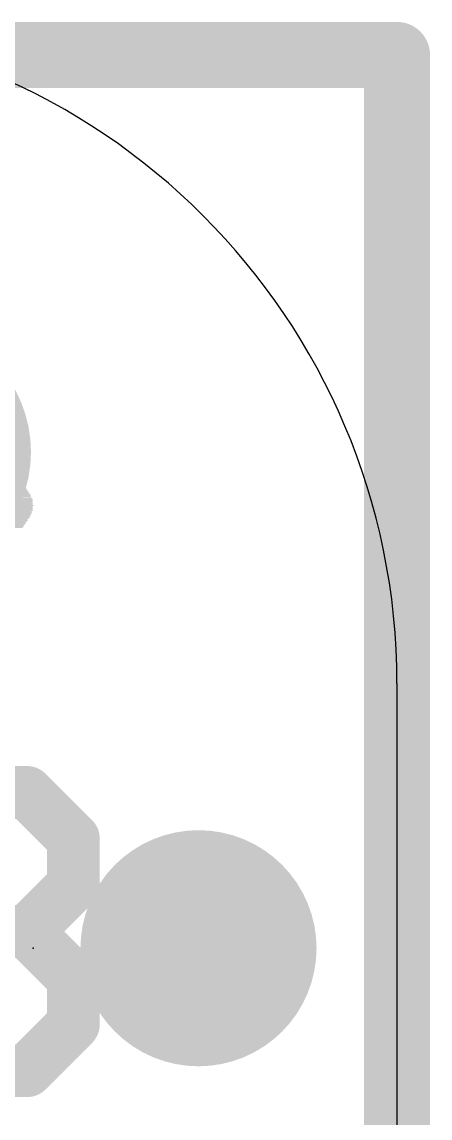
# Model space of a CAD drawing. Extents: x -0.1 to 11.6, y -0.1 to 17.8.
# Drawn here: x 9.99 to 11.557, y 13.572 to 17.78 of the extents above; entities that cross this region are included whole.
import ezdxf

# ---------------------------------------------------------------- set-up
doc = ezdxf.new("R2010")
doc.units = 0
for name, color, linetype in [('1', 12, 'CONTINUOUS'), ('16', 5, 'CONTINUOUS'), ('18', 110, 'CONTINUOUS'), ('20', 53, 'CONTINUOUS'), ('21', 40, 'CONTINUOUS'), ('22', 6, 'CONTINUOUS'), ('24', 53, 'CONTINUOUS')]:
    doc.layers.add(name, color=color, linetype=linetype)

# ---------------------------------------------------------------- blocks, each defined once
blk = doc.blocks.new('PIE')
at = {"const_width": 0.5}
blk.add_lwpolyline([(0, -0.25, 1), (0, 0.25, 1), (0, -0.25)], format="xyb", dxfattribs=at)
blk = doc.blocks.new('RECT')
blk.add_solid([(-0.5, -0.5), (0.5, -0.5), (-0.5, 0.5), (0.5, 0.5)])
blk = doc.blocks.new('ROUNDV')
at = {"const_width": 0.5}
blk.add_lwpolyline([(0, -0.25, 1), (0, 0.25, 1), (0, -0.25)], format="xyb", dxfattribs=at)

msp = doc.modelspace()

# ---------------------------------------------------------------- linework, layer by layer
at = {"layer": '1', "const_width": 0.254}
for points in [[(0, 17.653), (11.43, 17.653)], [(11.43, 17.653), (11.43, 0)]]:
    msp.add_lwpolyline(points, dxfattribs=at)
at = {"layer": '1', "const_width": 0.127}
for points in [[(11.4935, 17.653, 1), (11.3665, 17.653)], [(11.43, 17.5895, 1), (11.43, 17.7165)]]:
    msp.add_lwpolyline(points, format="xyb", dxfattribs=at)
at = {"layer": '16', "const_width": 0.254}
for points in [[(0, 17.653), (11.43, 17.653)], [(11.43, 17.653), (11.43, 0)]]:
    msp.add_lwpolyline(points, dxfattribs=at)
at = {"layer": '16', "const_width": 0.127}
for points in [[(11.4935, 17.653, 1), (11.3665, 17.653)], [(11.43, 17.5895, 1), (11.43, 17.7165)]]:
    msp.add_lwpolyline(points, format="xyb", dxfattribs=at)
at = {"layer": '20'}
msp.add_line((11.43, 15.24), (11.43, 0), dxfattribs=at)
msp.add_arc((8.89, 15.24), 2.54, 0, 90, dxfattribs=at)
at = {"layer": '21', "const_width": 0.2032}
for points in [[(9.6536, 14.8218), (10.0095, 14.8218)], [(10.0095, 14.8218), (10.1875, 14.6439)], [(10.1875, 14.6439), (10.1875, 14.4659)], [(10.1875, 14.4659), (10.0095, 14.288)], [(10.0095, 14.288), (9.8316, 14.288)], [(10.0095, 14.288), (10.1875, 14.11)], [(10.1875, 14.11), (10.1875, 13.9321)], [(10.1875, 13.9321), (10.0095, 13.7541)], [(10.0095, 13.7541), (9.6536, 13.7541)]]:
    msp.add_lwpolyline(points, dxfattribs=at)
at = {"layer": '21', "const_width": 0.1016}
for points in [[(10.0455, 14.8577, 1), (9.9736, 14.7859)], [(10.0095, 14.771, 1), (10.0095, 14.8726)], [(10.2383, 14.6439, 1), (10.1367, 14.6439)], [(10.1516, 14.6079, 1), (10.2234, 14.6798)], [(10.2234, 14.43, 1), (10.1516, 14.5018)], [(10.1367, 14.4659, 1), (10.2383, 14.4659)], [(10.0455, 14.3239, 1), (9.9736, 14.252)], [(9.9736, 14.3239, 1), (10.0455, 14.252)], [(10.0095, 14.2372, 1), (10.0095, 14.3388)], [(10.2383, 14.11, 1), (10.1367, 14.11)], [(10.1516, 14.0741, 1), (10.2234, 14.1459)], [(10.2234, 13.8961, 1), (10.1516, 13.968)], [(10.1367, 13.9321, 1), (10.2383, 13.9321)], [(10.0095, 13.7033, 1), (10.0095, 13.8049)], [(9.9736, 13.79, 1), (10.0455, 13.7182)]]:
    msp.add_lwpolyline(points, format="xyb", dxfattribs=at)
at = {"layer": '24'}
msp.add_point((10.033, 14.224), dxfattribs=at)

# ---------------------------------------------------------------- block references
at = {"layer": '1'}
msp.add_blockref('PIE', (9.525, 16.129), dxfattribs=at)
at = {"layer": '18', "xscale": 0.9064, "yscale": 0.9064}
msp.add_blockref('ROUNDV', (10.668, 14.224), dxfattribs=at)
msp.add_blockref('ROUNDV', (10.668, 14.224), dxfattribs=at)
at = {"layer": '22', "rotation": 180}
for p, xscale, yscale in [((9.6692, 15.9918), 0.6705, 0.0038), ((9.673, 15.9957), 0.6477, 0.0039), ((9.6787, 15.9995), 0.6287, 0.0038), ((9.6311, 15.9499), 0.7925, 0.0038), ((9.633, 15.9537), 0.7887, 0.0038), ((9.6349, 15.9576), 0.7773, 0.0039), ((9.6387, 15.9614), 0.7696, 0.0038), ((9.6425, 15.9652), 0.762, 0.0038), ((9.6444, 15.969), 0.7506, 0.0038), ((9.6482, 15.9728), 0.7354, 0.0038), ((9.652, 15.9766), 0.7278, 0.0038), ((9.6558, 15.9804), 0.7124, 0.0038), ((9.6596, 15.9842), 0.6972, 0.0038), ((9.6653, 15.988), 0.6858, 0.0038), ((9.6025, 15.908), 0.8573, 0.0038), ((9.6044, 15.9118), 0.8534, 0.0038), ((9.6082, 15.9156), 0.8458, 0.0038), ((9.6101, 15.9195), 0.842, 0.0039), ((9.6139, 15.9233), 0.842, 0.0038), ((9.6139, 15.9271), 0.8344, 0.0038), ((9.6177, 15.9309), 0.8268, 0.0038), ((9.6196, 15.9347), 0.823, 0.0038), ((9.6235, 15.9385), 0.8153, 0.0038), ((9.6254, 15.9423), 0.8115, 0.0038), ((9.6292, 15.9461), 0.8039, 0.0038), ((9.5701, 15.8623), 0.8763, 0.0038), ((9.5739, 15.8699), 0.8763, 0.0038), ((9.5739, 15.8661), 0.8763, 0.0038), ((9.5777, 15.8737), 0.8763, 0.0038), ((9.5816, 15.8775), 0.8763, 0.0038), ((9.5835, 15.8814), 0.8725, 0.0039), ((9.5873, 15.8852), 0.8725, 0.0038), ((9.5892, 15.889), 0.8687, 0.0038), ((9.593, 15.8928), 0.8687, 0.0038), ((9.5949, 15.8966), 0.8649, 0.0038), ((9.5968, 15.9004), 0.8611, 0.0038), ((9.6006, 15.9042), 0.8611, 0.0038), ((9.553, 15.8394), 0.8801, 0.0038), ((9.5568, 15.8433), 0.8801, 0.0039), ((9.5587, 15.8471), 0.8763, 0.0038), ((9.5644, 15.8547), 0.8801, 0.0038), ((9.5625, 15.8509), 0.8763, 0.0038), ((9.5663, 15.8585), 0.8763, 0.0038)]:
    msp.add_blockref('RECT', p, dxfattribs=dict(at, xscale=xscale, yscale=yscale))

doc.saveas('drawing.dxf')
